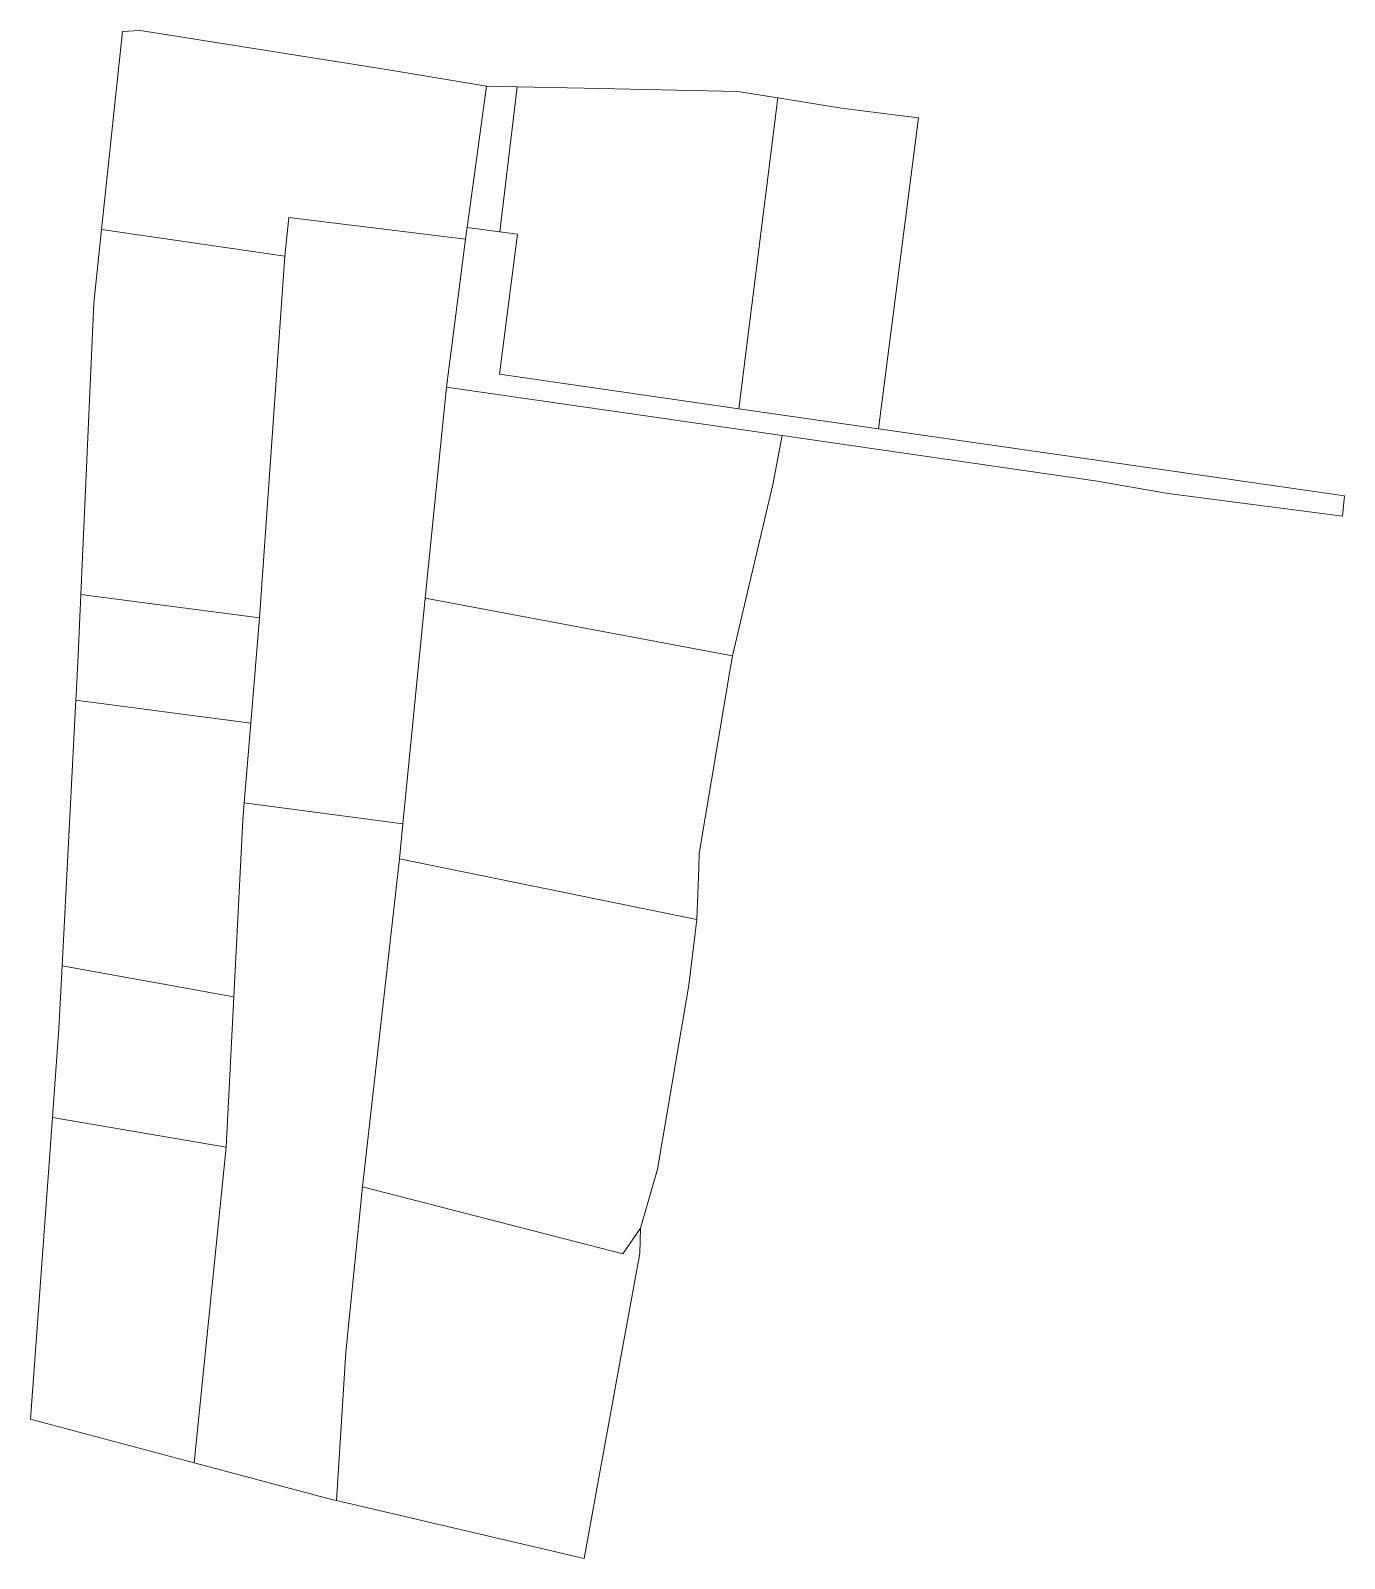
# Model space of a CAD drawing. Header units: metres. Extents: x 7511353 to 7511521, y 4692177 to 4692372.
import ezdxf

# ---------------------------------------------------------------- set-up
doc = ezdxf.new("R2010")
doc.units = ezdxf.units.M
doc.layers.add('Parc-Re', color=1, linetype='Continuous', lineweight=0)
doc.layers.add('Parcela Baze', color=7, linetype='Continuous', lineweight=0)

msp = doc.modelspace()

# ---------------------------------------------------------------- linework, layer by layer
at = {"layer": 'Parc-Re', "flags": 128}
msp.add_lwpolyline([(7511359.038, 4692286.715), (7511359.071, 4692287.341), (7511359.3, 4692292.47), (7511359.646, 4692300.23), (7511361.309, 4692337.483), (7511362.31, 4692346.913), (7511365, 4692372.242), (7511367.25, 4692372.382), (7511398.76, 4692367.391), (7511410.53, 4692365.425), (7511411.58, 4692365.25), (7511415.47, 4692365.18), (7511424.057, 4692365.004), (7511443.74, 4692364.599), (7511448.83, 4692363.77), (7511456.97, 4692362.448), (7511465.095, 4692361.422), (7511466.85, 4692361.2), (7511461.72, 4692321.41), (7511510.702, 4692314.37), (7511521.342, 4692312.841), (7511521.098, 4692310.253), (7511498.808, 4692313.149), (7511489.448, 4692314.769), (7511449.402, 4692320.551), (7511448.198, 4692314.281), (7511443.028, 4692292.382), (7511442.748, 4692290.682), (7511438.791, 4692267.093), (7511438.721, 4692265.222), (7511438.476, 4692258.633), (7511437.466, 4692250.214), (7511433.445, 4692226.686), (7511431.285, 4692219.136), (7511431.165, 4692215.906), (7511428.644, 4692201.967), (7511424.053, 4692176.878), (7511392.374, 4692184.299), (7511391.774, 4692184.439), (7511391.754, 4692184.439), (7511391.594, 4692184.479), (7511374.173, 4692189.119), (7511355.624, 4692194.06), (7511353.224, 4692194.68), (7511356.019, 4692233.288), (7511356.846, 4692244.708), (7511357.263, 4692252.689)], close=True, dxfattribs=at)
at = {"layer": 'Parcela Baze', "flags": 128}
for points in [[(7511409.08, 4692347.161), (7511409.07, 4692347.101), (7511409.05, 4692346.921), (7511408.891, 4692345.687), (7511386.288, 4692348.444), (7511385.763, 4692343.498), (7511362.31, 4692346.913), (7511365, 4692372.242), (7511367.25, 4692372.382), (7511398.76, 4692367.391), (7511410.53, 4692365.425), (7511411.58, 4692365.25), (7511409.08, 4692347.161)], [(7511409.08, 4692347.161), (7511411.58, 4692365.25), (7511415.47, 4692365.18), (7511413.27, 4692346.62), (7511409.08, 4692347.161)], [(7511413.215, 4692328.402), (7511415.525, 4692346.315), (7511413.27, 4692346.62), (7511415.47, 4692365.18), (7511424.057, 4692365.004), (7511443.74, 4692364.599), (7511448.83, 4692363.77), (7511443.84, 4692323.97), (7511413.215, 4692328.402)], [(7511461.72, 4692321.41), (7511449.774, 4692323.124), (7511443.84, 4692323.97), (7511448.83, 4692363.77), (7511456.97, 4692362.448), (7511465.095, 4692361.422), (7511466.85, 4692361.2), (7511461.72, 4692321.41)], [(7511385.763, 4692343.498), (7511386.288, 4692348.444), (7511408.891, 4692345.687), (7511406.449, 4692326.752), (7511403.728, 4692299.743), (7511400.879, 4692270.864), (7511380.571, 4692273.572), (7511381.406, 4692283.74), (7511382.515, 4692297.228), (7511385.763, 4692343.498)], [(7511362.31, 4692346.913), (7511385.763, 4692343.498), (7511382.515, 4692297.228), (7511359.646, 4692300.23), (7511361.309, 4692337.483), (7511362.31, 4692346.913)], [(7511406.449, 4692326.752), (7511408.891, 4692345.687), (7511409.05, 4692346.921), (7511409.07, 4692347.101), (7511409.08, 4692347.161), (7511413.27, 4692346.62), (7511415.525, 4692346.315), (7511413.215, 4692328.402), (7511443.84, 4692323.97), (7511449.774, 4692323.124), (7511461.72, 4692321.41), (7511510.702, 4692314.37), (7511521.342, 4692312.841), (7511521.098, 4692310.253), (7511498.808, 4692313.149), (7511489.448, 4692314.769), (7511449.402, 4692320.551), (7511406.449, 4692326.752)], [(7511403.728, 4692299.743), (7511406.449, 4692326.752), (7511449.402, 4692320.551), (7511448.198, 4692314.281), (7511443.028, 4692292.382), (7511403.728, 4692299.743)], [(7511359.071, 4692287.341), (7511359.3, 4692292.47), (7511359.646, 4692300.23), (7511382.515, 4692297.228), (7511381.406, 4692283.74), (7511359.038, 4692286.715), (7511359.071, 4692287.341)], [(7511438.476, 4692258.633), (7511400.437, 4692266.385), (7511400.879, 4692270.864), (7511403.728, 4692299.743), (7511443.028, 4692292.382), (7511442.748, 4692290.682), (7511438.791, 4692267.093), (7511438.721, 4692265.222), (7511438.476, 4692258.633)], [(7511359.038, 4692286.715), (7511381.406, 4692283.74), (7511380.571, 4692273.572), (7511380.387, 4692271.337), (7511379.225, 4692248.73), (7511357.263, 4692252.689), (7511359.038, 4692286.715)], [(7511379.225, 4692248.73), (7511380.387, 4692271.337), (7511380.571, 4692273.572), (7511400.879, 4692270.864), (7511400.437, 4692266.385), (7511395.695, 4692224.427), (7511393.554, 4692203.268), (7511392.374, 4692184.299), (7511391.774, 4692184.439), (7511391.754, 4692184.439), (7511391.594, 4692184.479), (7511374.173, 4692189.119), (7511378.237, 4692229.515), (7511379.225, 4692248.73)], [(7511395.695, 4692224.427), (7511400.437, 4692266.385), (7511438.476, 4692258.633), (7511437.466, 4692250.214), (7511433.445, 4692226.686), (7511431.285, 4692219.136), (7511429.025, 4692215.836), (7511395.695, 4692224.427)], [(7511378.237, 4692229.515), (7511356.019, 4692233.288), (7511356.846, 4692244.708), (7511357.263, 4692252.689), (7511379.225, 4692248.73), (7511378.237, 4692229.515)], [(7511356.019, 4692233.288), (7511378.237, 4692229.515), (7511374.173, 4692189.119), (7511355.624, 4692194.06), (7511353.224, 4692194.68), (7511356.019, 4692233.288)], [(7511392.374, 4692184.299), (7511393.554, 4692203.268), (7511395.695, 4692224.427), (7511429.025, 4692215.836), (7511431.285, 4692219.136), (7511431.165, 4692215.906), (7511428.644, 4692201.967), (7511424.053, 4692176.878), (7511392.374, 4692184.299)]]:
    msp.add_lwpolyline(points, dxfattribs=at)

doc.saveas('drawing.dxf')
